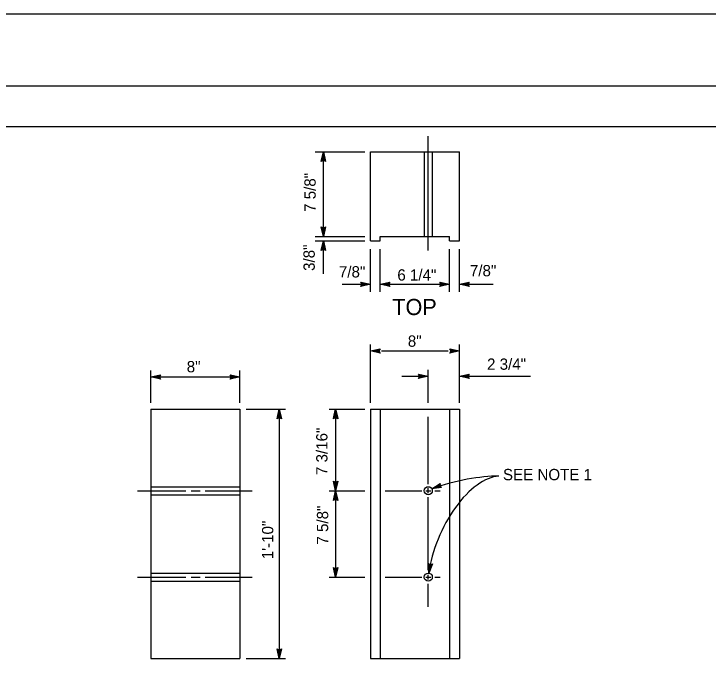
# Model space of a CAD drawing. Extents: x -894 to 866, y -476 to 714.
# Drawn here: x 6.7 to 436.3, y 308.7 to 713.6 of the extents above; entities that cross this region are included whole.
import ezdxf

# ---------------------------------------------------------------- set-up
doc = ezdxf.new("R2010")
doc.units = 0
for name, color, linetype in [('10 Sheet Format', 7, 'Continuous'), ('56 Stage 3 Anno', 7, 'Continuous'), ('57 Undefined', 7, 'Continuous'), ('60 Nongeo Data', 7, 'Continuous')]:
    doc.layers.add(name, color=color, linetype=linetype)

msp = doc.modelspace()

# ---------------------------------------------------------------- linework, layer by layer
at = {"layer": '10 Sheet Format'}
for p, q in [((-863.43, 668.96), (836.57, 668.96)), ((-813.45, 643.96), (811.55, 643.96))]:
    msp.add_line(p, q, dxfattribs=at)
for points in [[(-894.04, 713.56), (865.96, 713.56), (865.96, -476.44), (-894.04, -476.44)], [(-863.43, 668.96), (836.57, 668.96), (836.57, -431.04), (-863.43, -431.04)]]:
    msp.add_lwpolyline(points, close=True, dxfattribs=at)
at = {"layer": '56 Stage 3 Anno'}
for p, q in [((263.13, 567.09), (263.13, 637.95)), ((193.1, 628.23), (223.76, 628.23)), ((196.89, 622.23), (198.23, 628.23)), ((198.23, 575.87), (198.23, 628.23)), ((198.23, 628.23), (198.23, 628.23)), ((198.23, 628.23), (199.56, 622.23)), ((198.23, 623.03), (196.89, 622.23)), ((197.25, 622.45), (198.23, 626.85)), ((197.61, 622.68), (198.23, 625.47)), ((197.95, 622.86), (198.23, 624.09)), ((198.23, 626.84), (199.2, 622.47)), ((198.23, 625.47), (198.85, 622.65)), ((198.23, 624.09), (198.49, 622.88)), ((199.56, 622.23), (198.23, 623.03)), ((196.89, 622.23), (196.89, 622.23)), ((199.56, 622.23), (199.56, 622.23)), ((198.23, 575.87), (196.9, 581.87)), ((196.9, 581.87), (196.9, 581.87)), ((196.9, 581.87), (198.23, 581.07)), ((198.23, 577.26), (197.26, 581.64)), ((198.23, 578.64), (197.61, 581.46)), ((198.23, 580.02), (197.97, 581.23)), ((198.23, 581.07), (199.57, 581.87)), ((199.57, 581.87), (198.23, 575.87)), ((199.21, 581.66), (198.23, 577.25)), ((198.85, 581.42), (198.23, 578.64)), ((198.51, 581.25), (198.23, 580.02)), ((199.57, 581.87), (199.57, 581.87)), ((193.1, 575.87), (223.76, 575.87)), ((198.23, 575.87), (198.23, 575.87)), ((193.1, 573.12), (223.76, 573.12)), ((196.89, 567.12), (198.23, 573.12)), ((197.25, 567.33), (198.23, 571.74)), ((198.23, 552.73), (198.23, 573.12)), ((198.23, 573.12), (198.23, 573.12)), ((198.23, 573.12), (199.56, 567.12)), ((198.23, 571.73), (199.2, 567.35)), ((198.23, 567.92), (196.89, 567.12)), ((197.61, 567.57), (198.23, 570.35)), ((197.95, 567.74), (198.23, 568.97)), ((198.23, 570.35), (198.85, 567.53)), ((198.23, 568.97), (198.49, 567.76)), ((199.56, 567.12), (198.23, 567.92)), ((227.3, 541.58), (227.3, 568.04)), ((233.37, 541.58), (233.37, 568.04)), ((276.36, 541.58), (276.36, 568.04)), ((282.42, 541.58), (282.42, 568.04)), ((196.89, 567.12), (196.89, 567.12)), ((199.56, 567.12), (199.56, 567.12)), ((209.9, 546.3), (227.3, 546.3)), ((222.1, 546.3), (221.3, 547.64)), ((221.3, 547.64), (221.3, 547.64)), ((221.3, 547.64), (227.3, 546.3)), ((227.3, 546.3), (221.3, 544.97)), ((221.3, 544.97), (222.1, 546.3)), ((221.52, 547.28), (225.92, 546.3)), ((225.91, 546.29), (221.54, 545.33)), ((224.54, 546.3), (221.71, 545.67)), ((221.75, 546.92), (224.54, 546.3)), ((221.93, 546.57), (223.16, 546.3)), ((223.16, 546.3), (221.95, 546.03)), ((227.3, 546.3), (227.3, 546.3)), ((233.37, 546.3), (239.36, 547.63)), ((233.37, 546.3), (276.36, 546.3)), ((239.36, 544.96), (233.37, 546.3)), ((233.37, 546.3), (233.37, 546.3)), ((239.15, 545.31), (234.75, 546.3)), ((234.76, 546.3), (239.13, 547.27)), ((236.13, 546.3), (238.95, 546.92)), ((238.91, 545.67), (236.13, 546.3)), ((237.51, 546.29), (238.72, 546.56)), ((238.74, 546.02), (237.51, 546.29)), ((239.36, 547.63), (238.56, 546.3)), ((238.56, 546.3), (239.36, 544.96)), ((239.36, 547.63), (239.36, 547.63)), ((271.16, 546.3), (270.36, 547.64)), ((270.36, 547.64), (270.36, 547.64)), ((270.36, 547.64), (276.36, 546.3)), ((276.36, 546.3), (270.36, 544.97)), ((270.36, 544.97), (271.16, 546.3)), ((270.57, 547.28), (274.98, 546.3)), ((274.97, 546.29), (270.59, 545.33)), ((273.59, 546.3), (270.77, 545.67)), ((270.81, 546.92), (273.59, 546.3)), ((270.98, 546.57), (272.21, 546.3)), ((272.21, 546.3), (271, 546.03)), ((276.36, 546.3), (276.36, 546.3)), ((282.42, 546.3), (288.42, 547.63)), ((282.42, 546.3), (303.28, 546.3)), ((288.42, 544.96), (282.42, 546.3)), ((282.42, 546.3), (282.42, 546.3)), ((288.2, 545.31), (283.8, 546.3)), ((283.81, 546.3), (288.18, 547.27)), ((285.18, 546.3), (288.01, 546.92)), ((287.97, 545.67), (285.18, 546.3)), ((286.56, 546.29), (287.77, 546.56)), ((287.79, 546.02), (286.56, 546.29)), ((288.42, 547.63), (287.62, 546.3)), ((287.62, 546.3), (288.42, 544.96)), ((288.42, 547.63), (288.42, 547.63)), ((221.3, 544.97), (221.3, 544.97)), ((239.36, 544.96), (239.36, 544.96)), ((270.36, 544.97), (270.36, 544.97)), ((288.42, 544.96), (288.42, 544.96)), ((227.3, 472.95), (227.3, 508.99)), ((282.42, 472.95), (282.42, 508.99)), ((227.3, 505.05), (233.3, 506.38)), ((233.3, 503.71), (227.3, 505.05)), ((227.3, 505.05), (227.3, 505.05)), ((233.09, 504.06), (228.68, 505.05)), ((228.69, 505.05), (233.07, 506.02)), ((230.07, 505.05), (232.89, 505.67)), ((232.85, 504.42), (230.07, 505.05)), ((231.45, 505.05), (232.66, 505.31)), ((232.68, 504.77), (231.45, 505.05)), ((233.3, 506.38), (232.5, 505.05)), ((232.5, 505.05), (233.3, 503.71)), ((233.3, 506.38), (233.3, 506.38)), ((233.3, 503.71), (233.3, 503.71)), ((234.19, 505.05), (275.53, 505.05)), ((277.22, 505.05), (276.42, 506.39)), ((276.42, 506.39), (276.42, 506.39)), ((276.42, 506.39), (282.42, 505.05)), ((282.42, 505.05), (276.42, 503.72)), ((276.42, 503.72), (277.22, 505.05)), ((276.42, 503.72), (276.42, 503.72)), ((276.64, 506.03), (281.04, 505.05)), ((281.03, 505.05), (276.65, 504.08)), ((279.66, 505.05), (276.83, 504.42)), ((276.87, 505.67), (279.66, 505.05)), ((277.05, 505.33), (278.27, 505.05)), ((278.27, 505.05), (277.07, 504.78)), ((282.42, 505.05), (282.42, 505.05)), ((91.44, 472.88), (91.44, 492.89)), ((91.44, 488.95), (97.44, 490.28)), ((92.83, 488.95), (97.2, 489.92)), ((97.44, 490.28), (96.64, 488.95)), ((97.44, 490.28), (97.44, 490.28)), ((141.35, 488.95), (140.55, 490.29)), ((140.55, 490.29), (140.55, 490.29)), ((140.55, 490.29), (146.55, 488.95)), ((140.77, 489.93), (145.17, 488.95)), ((146.55, 472.88), (146.55, 492.89)), ((257.93, 489.3), (257.13, 490.64)), ((257.13, 490.64), (257.13, 490.64)), ((257.13, 490.64), (263.13, 489.3)), ((257.35, 490.29), (261.75, 489.3)), ((257.58, 489.93), (260.37, 489.3)), ((263.13, 472.95), (263.13, 493.3)), ((282.42, 489.3), (288.42, 490.63)), ((283.81, 489.3), (288.18, 490.27)), ((285.18, 489.3), (288.01, 489.93)), ((288.42, 490.63), (287.62, 489.3)), ((288.42, 490.63), (288.42, 490.63)), ((91.44, 488.95), (146.55, 488.95)), ((97.44, 487.61), (91.44, 488.95)), ((91.44, 488.95), (91.44, 488.95)), ((97.22, 487.97), (92.82, 488.95)), ((94.2, 488.95), (97.03, 489.57)), ((96.99, 488.33), (94.2, 488.95)), ((95.58, 488.95), (96.79, 489.22)), ((96.81, 488.67), (95.58, 488.95)), ((96.64, 488.95), (97.44, 487.61)), ((97.44, 487.61), (97.44, 487.61)), ((146.55, 488.95), (140.55, 487.62)), ((140.55, 487.62), (141.35, 488.95)), ((140.55, 487.62), (140.55, 487.62)), ((145.16, 488.95), (140.79, 487.98)), ((143.79, 488.95), (140.97, 488.33)), ((141, 489.57), (143.79, 488.95)), ((141.18, 489.23), (142.41, 488.95)), ((142.41, 488.95), (141.2, 488.69)), ((146.55, 488.95), (146.55, 488.95)), ((246.69, 489.3), (263.13, 489.3)), ((263.13, 489.3), (257.13, 487.97)), ((257.13, 487.97), (257.93, 489.3)), ((257.13, 487.97), (257.13, 487.97)), ((261.74, 489.3), (257.36, 488.33)), ((260.37, 489.3), (257.54, 488.68)), ((257.76, 489.58), (258.98, 489.3)), ((258.98, 489.3), (257.78, 489.04)), ((263.13, 489.3), (263.13, 489.3)), ((282.42, 489.3), (326.36, 489.3)), ((288.42, 487.96), (282.42, 489.3)), ((282.42, 489.3), (282.42, 489.3)), ((288.2, 488.32), (283.8, 489.3)), ((287.97, 488.68), (285.18, 489.3)), ((286.56, 489.3), (287.77, 489.57)), ((287.79, 489.02), (286.56, 489.3)), ((287.62, 489.3), (288.42, 487.96)), ((288.42, 487.96), (288.42, 487.96)), ((150.49, 468.95), (174.82, 468.95)), ((169.54, 462.98), (170.88, 468.98)), ((169.54, 462.95), (170.88, 468.95)), ((170.88, 468.98), (170.88, 468.98)), ((170.88, 468.98), (172.21, 462.98)), ((170.88, 468.95), (170.88, 314.62)), ((170.88, 468.95), (170.88, 468.95)), ((170.88, 468.95), (172.21, 462.95)), ((201.78, 468.95), (223.76, 468.95)), ((204.44, 463.19), (205.78, 469.19)), ((204.44, 462.95), (205.78, 468.95)), ((205.78, 469.19), (205.78, 469.19)), ((205.78, 469.19), (207.11, 463.19)), ((205.78, 468.95), (205.78, 418.52)), ((205.78, 468.95), (205.78, 468.95)), ((205.78, 468.95), (207.11, 462.95)), ((169.9, 463.2), (170.88, 467.6)), ((169.9, 463.16), (170.88, 467.57)), ((170.25, 463.43), (170.88, 466.22)), ((170.25, 463.4), (170.88, 466.18)), ((170.6, 463.61), (170.88, 464.84)), ((170.6, 463.57), (170.88, 464.8)), ((170.88, 467.59), (171.85, 463.21)), ((170.88, 467.56), (171.85, 463.18)), ((170.88, 466.22), (171.5, 463.39)), ((170.88, 466.18), (171.5, 463.36)), ((170.88, 464.84), (171.14, 463.63)), ((170.88, 464.8), (171.14, 463.59)), ((204.79, 463.41), (205.78, 467.81)), ((204.79, 463.16), (205.78, 467.57)), ((205.15, 463.64), (205.78, 466.43)), ((205.15, 463.4), (205.78, 466.18)), ((205.5, 463.82), (205.77, 465.05)), ((205.5, 463.57), (205.77, 464.8)), ((205.77, 465.05), (206.04, 463.84)), ((205.77, 464.8), (206.04, 463.59)), ((205.78, 467.8), (206.75, 463.43)), ((205.78, 467.56), (206.75, 463.18)), ((205.78, 466.43), (206.4, 463.6)), ((205.78, 466.18), (206.4, 463.36)), ((263.13, 422.59), (263.13, 464.16)), ((170.88, 463.78), (169.54, 462.98)), ((170.88, 463.75), (169.54, 462.95)), ((169.54, 462.98), (169.54, 462.98)), ((169.54, 462.95), (169.54, 462.95)), ((172.21, 462.98), (170.88, 463.78)), ((172.21, 462.95), (170.88, 463.75)), ((172.21, 462.98), (172.21, 462.98)), ((172.21, 462.95), (172.21, 462.95)), ((205.78, 463.99), (204.44, 463.19)), ((205.78, 463.75), (204.44, 462.95)), ((204.44, 463.19), (204.44, 463.19)), ((204.44, 462.95), (204.44, 462.95)), ((207.11, 463.19), (205.78, 463.99)), ((207.11, 462.95), (205.78, 463.75)), ((207.11, 463.19), (207.11, 463.19)), ((207.11, 462.95), (207.11, 462.95)), ((205.78, 418.52), (204.45, 424.52)), ((204.45, 424.52), (204.45, 424.52)), ((204.45, 424.52), (205.78, 423.72)), ((205.77, 419.91), (204.81, 424.28)), ((205.78, 421.28), (205.15, 424.1)), ((205.78, 422.66), (205.51, 423.87)), ((205.78, 423.72), (207.12, 424.52)), ((207.12, 424.52), (205.78, 418.52)), ((206.76, 424.3), (205.78, 419.89)), ((206.4, 424.06), (205.78, 421.28)), ((206.06, 423.89), (205.78, 422.66)), ((207.12, 424.52), (207.12, 424.52)), ((265.29, 419.76), (270.54, 422.96)), ((266.61, 420.22), (270.43, 422.54)), ((267.91, 420.65), (270.38, 422.16)), ((269.21, 421.1), (270.27, 421.74)), ((270.47, 421.23), (269.21, 421.1)), ((270.54, 422.96), (270.21, 421.44)), ((270.21, 421.44), (271.4, 420.43)), ((270.54, 422.96), (270.54, 422.96)), ((83.19, 418.52), (113.09, 418.52)), ((116.31, 418.52), (121.91, 418.52)), ((125.05, 418.52), (154.09, 418.52)), ((201.78, 418.52), (223.76, 418.52)), ((204.44, 412.52), (205.78, 418.52)), ((204.79, 412.73), (205.78, 417.14)), ((205.78, 418.52), (205.78, 418.52)), ((205.78, 418.52), (205.78, 365.05)), ((205.78, 418.52), (205.78, 418.52)), ((205.78, 418.52), (207.11, 412.52)), ((205.78, 417.12), (206.75, 412.75)), ((236.41, 418.52), (259.05, 418.52)), ((261.61, 418.52), (264.64, 418.52)), ((263.13, 417), (263.13, 420.03)), ((271.4, 420.43), (265.29, 419.76)), ((265.29, 419.76), (265.29, 419.76)), ((271.08, 420.7), (266.6, 420.21)), ((267.2, 418.52), (270.5, 418.52)), ((270.74, 420.96), (267.91, 420.65)), ((271.4, 420.43), (271.4, 420.43)), ((205.78, 413.32), (204.44, 412.52)), ((204.44, 412.52), (204.44, 412.52)), ((205.15, 412.97), (205.78, 415.75)), ((205.5, 413.14), (205.77, 414.37)), ((205.77, 414.37), (206.04, 413.16)), ((205.78, 415.75), (206.4, 412.93)), ((207.11, 412.52), (205.78, 413.32)), ((207.11, 412.52), (207.11, 412.52)), ((263.13, 369.55), (263.13, 414.44)), ((205.78, 365.05), (204.45, 371.05)), ((204.45, 371.05), (204.45, 371.05)), ((204.45, 371.05), (205.78, 370.25)), ((205.77, 366.44), (204.81, 370.82)), ((205.78, 367.81), (205.15, 370.64)), ((205.78, 369.2), (205.51, 370.4)), ((205.78, 370.25), (207.12, 371.05)), ((207.12, 371.05), (205.78, 365.05)), ((206.76, 370.84), (205.78, 366.43)), ((206.4, 370.6), (205.78, 367.81)), ((206.06, 370.43), (205.78, 369.2)), ((207.12, 371.05), (207.12, 371.05)), ((263.43, 367.53), (263.15, 373.67)), ((263.15, 373.67), (263.15, 373.67)), ((263.15, 373.67), (264.32, 372.65)), ((265.78, 373.21), (263.43, 367.53)), ((263.66, 368.9), (263.47, 373.38)), ((265.39, 373.06), (263.67, 368.89)), ((263.91, 370.25), (263.78, 373.14)), ((265, 372.89), (263.91, 370.25)), ((264.15, 371.61), (264.09, 372.85)), ((264.63, 372.78), (264.15, 371.61)), ((264.32, 372.65), (265.78, 373.21)), ((265.78, 373.21), (265.78, 373.21)), ((263.13, 363.54), (263.13, 366.57)), ((263.43, 367.53), (263.43, 367.53)), ((83.19, 365.05), (113.09, 365.05)), ((116.31, 365.05), (121.91, 365.05)), ((125.05, 365.05), (154.09, 365.05)), ((201.78, 365.05), (223.76, 365.05)), ((205.78, 365.05), (205.78, 365.05)), ((236.41, 365.05), (259.05, 365.05)), ((261.61, 365.05), (264.64, 365.05)), ((263.13, 346.76), (263.13, 360.98)), ((267.2, 365.05), (270.5, 365.05)), ((170.88, 314.62), (169.55, 320.62)), ((169.55, 320.62), (169.55, 320.62)), ((169.55, 320.62), (170.88, 319.82)), ((170.88, 316.01), (169.91, 320.39)), ((170.88, 317.38), (170.26, 320.21)), ((170.88, 318.76), (170.61, 319.97)), ((170.88, 319.82), (172.22, 320.62)), ((172.22, 320.62), (170.88, 314.62)), ((171.86, 320.4), (170.88, 316)), ((171.5, 320.17), (170.88, 317.38)), ((171.16, 319.99), (170.88, 318.76)), ((172.22, 320.62), (172.22, 320.62)), ((150.49, 314.62), (174.82, 314.62)), ((170.88, 314.62), (170.88, 314.62))]:
    msp.add_line(p, q, dxfattribs=at)
for centre, major_axis, ratio, start_param, end_param in [((293.16, 380.85), (-19.84, -45.6), 0.504436, 3.390727, 5.217754), ((274.5, 406.29), (-48.81, -15.05), 0.306649, 3.90137, 4.807143)]:
    msp.add_ellipse(centre, major_axis=major_axis, ratio=ratio, start_param=start_param, end_param=end_param, dxfattribs=at)
at = {"layer": '60 Nongeo Data'}
for p, q in [((227.3, 573.12), (227.3, 628.23)), ((227.3, 628.23), (282.42, 628.23)), ((260.63, 628.23), (260.63, 575.87)), ((265.63, 628.23), (265.63, 575.87)), ((282.42, 573.12), (282.42, 628.23)), ((233.37, 575.87), (276.36, 575.87)), ((233.37, 573.12), (233.37, 575.87)), ((276.36, 573.12), (276.36, 575.87)), ((227.3, 573.12), (233.37, 573.12)), ((276.36, 573.12), (282.42, 573.12)), ((91.44, 468.95), (146.55, 468.95)), ((91.44, 468.95), (91.44, 314.62)), ((146.55, 468.95), (146.55, 314.62)), ((227.3, 468.95), (227.3, 314.62)), ((227.3, 468.95), (282.42, 468.95)), ((233.37, 468.95), (233.37, 314.62)), ((276.36, 468.95), (276.36, 314.62)), ((282.42, 468.95), (282.42, 314.62)), ((91.44, 421.02), (146.55, 421.02)), ((91.44, 416.02), (146.55, 416.02)), ((91.44, 367.55), (146.55, 367.55)), ((91.44, 362.55), (146.55, 362.55)), ((91.44, 314.62), (146.55, 314.62)), ((227.3, 314.62), (282.42, 314.62))]:
    msp.add_line(p, q, dxfattribs=at)
for centre in [(263.13, 418.52), (263.13, 365.05)]:
    msp.add_circle(centre, 2.5, dxfattribs=at)

# ---------------------------------------------------------------- texts
at = {"layer": '57 Undefined'}
for s, p in [('7 5/8"', (193.45, 591.02)), ('3/8"', (192.89, 554.52)), ('7 3/16"', (200.75, 428.19)), ('7 5/8"', (201.19, 385.16)), ('1\'-10"', (167.23, 376.11))]:
    msp.add_text(s, height=7, rotation=90, dxfattribs=at).set_placement(p)
for s, height, p in [('7/8"', 7, (288.88, 551.18)), ('7/8"', 7, (207.82, 550.46)), ('6 1/4"', 7, (243.98, 548.53)), ('TOP', 10, (240.87, 527.2)), ('8"', 7, (250.46, 507.58)), ('8"', 7, (113.64, 491.77)), ('2 3/4"', 7, (299.5, 493.34)), ('SEE NOTE 1', 7, (309.35, 425.01))]:
    msp.add_text(s, height=height, dxfattribs=at).set_placement(p)

doc.saveas('drawing.dxf')
